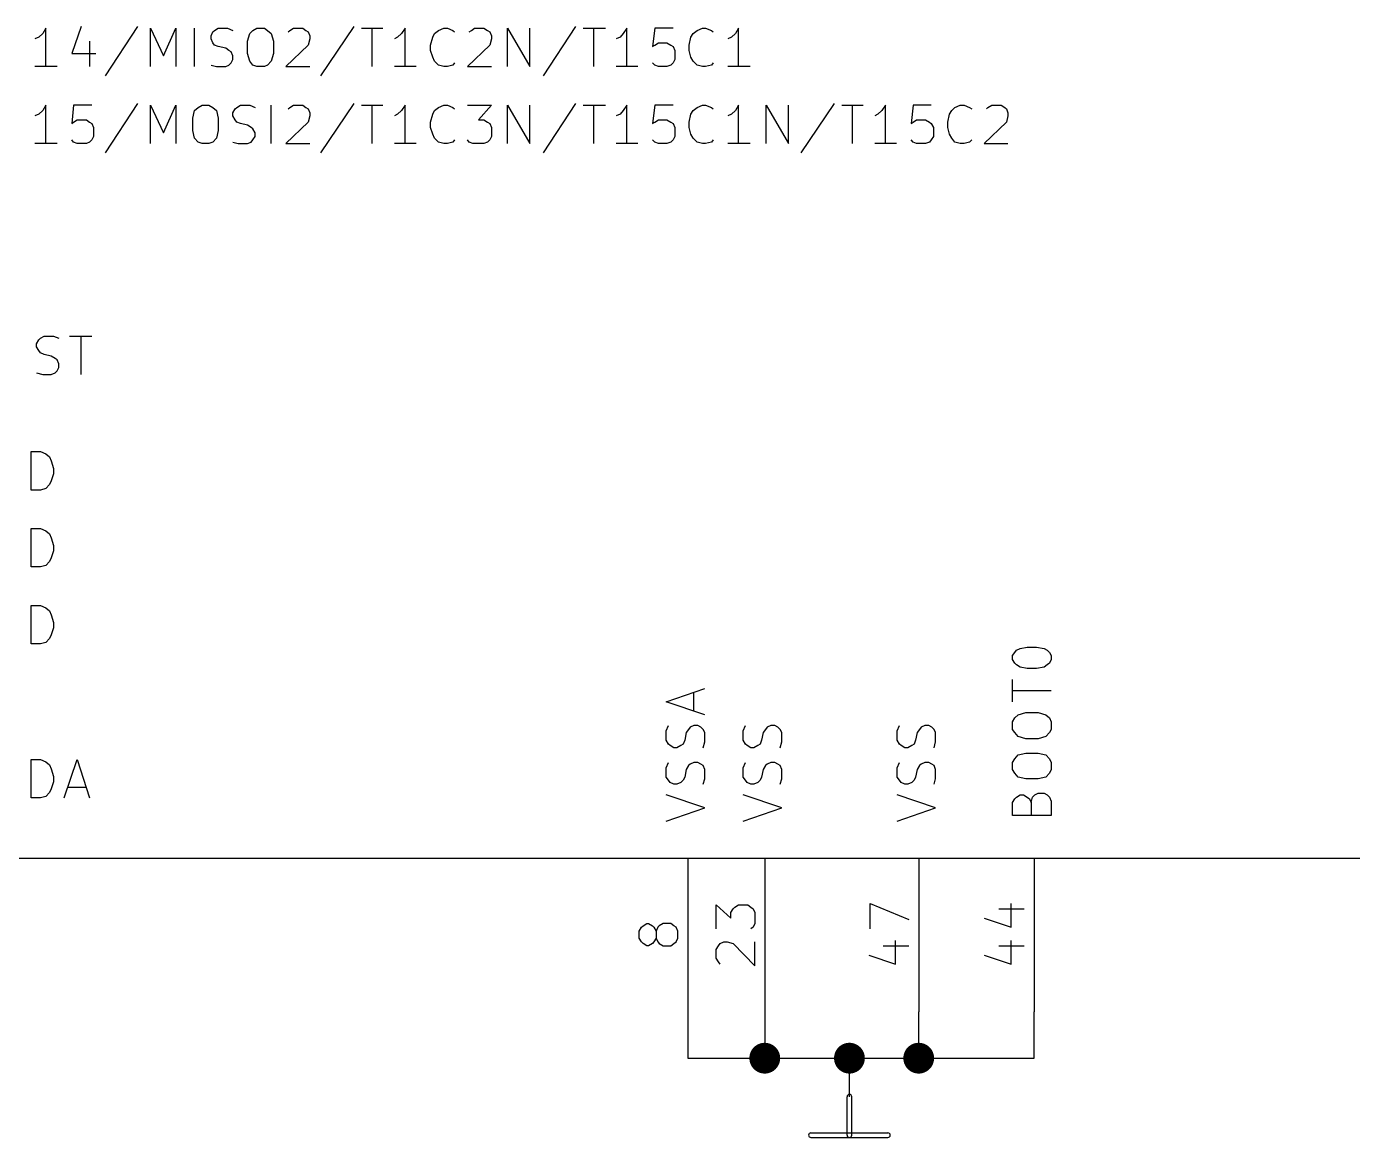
# Model space of a CAD drawing. Extents: x 10 to 584, y -410 to -10.
# Drawn here: x 97.05 to 140.8, y -356.95 to -320.29 of the extents above; entities that cross this region are included whole.
import ezdxf

# ---------------------------------------------------------------- set-up
doc = ezdxf.new("R2010")
doc.units = 0
doc.header["$MEASUREMENT"] = 0
doc.layers.add('BLACK', color=7, linetype='CONTINUOUS')

msp = doc.modelspace()

# ---------------------------------------------------------------- linework, layer by layer
at = {"layer": 'Black'}
for p, q in [((97.4598, -320.65), (97.3328, -320.7)), ((97.5868, -320.523), (97.4598, -320.65)), ((97.6884, -320.345), (97.5868, -320.523)), ((97.6884, -321.615), (97.6884, -320.345)), ((98.8568, -320.294), (98.552, -321.183)), ((100.711, -320.294), (99.6442, -321.92)), ((101.143, -321.615), (101.143, -320.345)), ((101.143, -320.345), (101.575, -321.259)), ((101.575, -321.259), (101.981, -320.345)), ((101.981, -320.345), (101.981, -321.615)), ((102.591, -321.615), (102.591, -320.345)), ((103.149, -320.599), (103.2, -320.472)), ((103.149, -320.7), (103.149, -320.599)), ((103.2, -320.472), (103.251, -320.421)), ((103.251, -320.421), (103.378, -320.345)), ((103.378, -320.345), (103.683, -320.345)), ((103.683, -320.345), (103.861, -320.421)), ((104.343, -320.777), (104.419, -320.523)), ((104.419, -320.523), (104.521, -320.421)), ((104.521, -320.421), (104.648, -320.345)), ((104.648, -320.345), (104.902, -320.345)), ((104.902, -320.345), (105.004, -320.421)), ((105.004, -320.421), (105.131, -320.523)), ((105.131, -320.523), (105.207, -320.777)), ((105.689, -320.472), (105.74, -320.421)), ((105.74, -320.421), (105.867, -320.345)), ((105.867, -320.345), (106.172, -320.345)), ((106.172, -320.345), (106.274, -320.421)), ((106.274, -320.421), (106.35, -320.472)), ((106.35, -320.472), (106.401, -320.599)), ((106.401, -320.599), (106.401, -320.7)), ((107.848, -320.294), (106.756, -321.92)), ((108.102, -320.345), (108.814, -320.345)), ((108.458, -321.615), (108.458, -320.345)), ((109.296, -320.65), (109.195, -320.7)), ((109.423, -320.523), (109.296, -320.65)), ((109.55, -320.345), (109.423, -320.523)), ((109.55, -321.615), (109.55, -320.345)), ((110.388, -320.904), (110.465, -320.65)), ((110.465, -320.65), (110.515, -320.523)), ((110.515, -320.523), (110.642, -320.421)), ((110.642, -320.421), (110.82, -320.345)), ((110.82, -320.345), (110.947, -320.345)), ((110.947, -320.345), (111.125, -320.421)), ((111.125, -320.421), (111.176, -320.472)), ((111.658, -320.472), (111.735, -320.421)), ((111.735, -320.421), (111.836, -320.345)), ((111.836, -320.345), (112.141, -320.345)), ((112.141, -320.345), (112.268, -320.421)), ((112.268, -320.421), (112.344, -320.472)), ((112.344, -320.472), (112.395, -320.599)), ((112.395, -320.599), (112.395, -320.7)), ((112.928, -321.615), (112.928, -320.345)), ((112.928, -320.345), (113.665, -321.615)), ((113.665, -321.615), (113.665, -320.345)), ((115.164, -320.294), (114.097, -321.92)), ((115.418, -320.345), (116.154, -320.345)), ((115.773, -321.615), (115.773, -320.345)), ((116.637, -320.65), (116.51, -320.7)), ((116.738, -320.523), (116.637, -320.65)), ((116.865, -320.345), (116.738, -320.523)), ((116.865, -321.615), (116.865, -320.345)), ((117.78, -320.345), (117.704, -320.954)), ((118.389, -320.345), (117.78, -320.345)), ((118.923, -320.904), (118.974, -320.65)), ((118.974, -320.65), (119.05, -320.523)), ((119.05, -320.523), (119.177, -320.421)), ((119.177, -320.421), (119.355, -320.345)), ((119.355, -320.345), (119.456, -320.345)), ((119.456, -320.345), (119.659, -320.421)), ((119.659, -320.421), (119.71, -320.472)), ((120.32, -320.65), (120.193, -320.7)), ((120.447, -320.523), (120.32, -320.65)), ((120.548, -320.345), (120.447, -320.523)), ((120.548, -321.615), (120.548, -320.345)), ((99.1362, -320.777), (99.1362, -321.615)), ((103.2, -320.827), (103.149, -320.7)), ((103.251, -320.904), (103.2, -320.827)), ((103.378, -320.954), (103.251, -320.904)), ((103.632, -321.005), (103.378, -320.954)), ((103.734, -321.081), (103.632, -321.005)), ((103.81, -321.132), (103.734, -321.081)), ((103.861, -321.259), (103.81, -321.132)), ((104.343, -321.183), (104.343, -320.777)), ((105.207, -320.777), (105.207, -321.183)), ((106.35, -320.904), (105.613, -321.615)), ((106.401, -320.7), (106.35, -320.904)), ((110.388, -321.081), (110.388, -320.904)), ((110.465, -321.31), (110.388, -321.081)), ((112.344, -320.904), (111.608, -321.615)), ((112.395, -320.7), (112.344, -320.904)), ((117.704, -320.954), (117.78, -320.904)), ((117.78, -320.904), (117.907, -320.827)), ((117.907, -320.827), (118.186, -320.827)), ((118.186, -320.827), (118.313, -320.904)), ((118.313, -320.904), (118.389, -320.954)), ((118.389, -320.954), (118.44, -321.081)), ((118.44, -321.081), (118.44, -321.386)), ((118.923, -321.081), (118.923, -320.904)), ((118.974, -321.31), (118.923, -321.081)), ((98.552, -321.183), (99.3394, -321.183)), ((103.149, -321.564), (103.327, -321.615)), ((103.632, -321.615), (103.734, -321.564)), ((103.734, -321.564), (103.81, -321.488)), ((103.81, -321.488), (103.861, -321.386)), ((103.861, -321.386), (103.861, -321.259)), ((104.419, -321.437), (104.343, -321.183)), ((104.521, -321.564), (104.419, -321.437)), ((104.648, -321.615), (104.521, -321.564)), ((105.004, -321.564), (104.902, -321.615)), ((105.131, -321.437), (105.004, -321.564)), ((105.207, -321.183), (105.131, -321.437)), ((110.515, -321.437), (110.465, -321.31)), ((110.642, -321.564), (110.515, -321.437)), ((110.82, -321.615), (110.642, -321.564)), ((111.125, -321.564), (110.947, -321.615)), ((111.176, -321.488), (111.125, -321.564)), ((117.78, -321.564), (117.704, -321.488)), ((117.907, -321.615), (117.78, -321.564)), ((118.313, -321.564), (118.186, -321.615)), ((118.389, -321.488), (118.313, -321.564)), ((118.44, -321.386), (118.389, -321.488)), ((119.05, -321.437), (118.974, -321.31)), ((119.177, -321.564), (119.05, -321.437)), ((119.355, -321.615), (119.177, -321.564)), ((119.659, -321.564), (119.456, -321.615)), ((119.71, -321.488), (119.659, -321.564)), ((98.0694, -321.615), (97.3328, -321.615)), ((103.327, -321.615), (103.632, -321.615)), ((104.902, -321.615), (104.648, -321.615)), ((105.613, -321.615), (106.401, -321.615)), ((109.906, -321.615), (109.195, -321.615)), ((110.947, -321.615), (110.82, -321.615)), ((111.608, -321.615), (112.395, -321.615)), ((117.221, -321.615), (116.51, -321.615)), ((118.186, -321.615), (117.907, -321.615)), ((119.456, -321.615), (119.355, -321.615)), ((120.929, -321.615), (120.193, -321.615)), ((100.711, -322.834), (99.6442, -324.46)), ((107.848, -322.834), (106.756, -324.46)), ((115.164, -322.834), (114.097, -324.46)), ((123.698, -322.834), (122.606, -324.46)), ((97.4598, -323.19), (97.3328, -323.24)), ((97.5868, -323.063), (97.4598, -323.19)), ((97.6884, -322.885), (97.5868, -323.063)), ((97.6884, -324.155), (97.6884, -322.885)), ((98.6028, -322.885), (98.552, -323.494)), ((99.2124, -322.885), (98.6028, -322.885)), ((101.143, -324.155), (101.143, -322.885)), ((101.143, -322.885), (101.575, -323.799)), ((101.575, -323.799), (101.981, -322.885)), ((101.981, -322.885), (101.981, -324.155)), ((102.54, -323.317), (102.591, -323.063)), ((102.54, -323.723), (102.54, -323.317)), ((102.591, -323.063), (102.718, -322.961)), ((102.718, -322.961), (102.845, -322.885)), ((102.845, -322.885), (103.073, -322.885)), ((103.073, -322.885), (103.2, -322.961)), ((103.2, -322.961), (103.327, -323.063)), ((103.327, -323.063), (103.378, -323.317)), ((103.378, -323.317), (103.378, -323.723)), ((103.861, -323.139), (103.937, -323.012)), ((103.861, -323.24), (103.861, -323.139)), ((103.937, -323.367), (103.861, -323.24)), ((103.937, -323.012), (103.988, -322.961)), ((103.988, -322.961), (104.115, -322.885)), ((104.115, -322.885), (104.419, -322.885)), ((104.419, -322.885), (104.597, -322.961)), ((105.131, -324.155), (105.131, -322.885)), ((105.689, -323.012), (105.74, -322.961)), ((105.74, -322.961), (105.867, -322.885)), ((105.867, -322.885), (106.172, -322.885)), ((106.172, -322.885), (106.274, -322.961)), ((106.274, -322.961), (106.35, -323.012)), ((106.35, -323.012), (106.401, -323.139)), ((106.401, -323.24), (106.35, -323.444)), ((106.401, -323.139), (106.401, -323.24)), ((108.102, -322.885), (108.814, -322.885)), ((108.458, -324.155), (108.458, -322.885)), ((109.296, -323.19), (109.195, -323.24)), ((109.423, -323.063), (109.296, -323.19)), ((109.55, -322.885), (109.423, -323.063)), ((109.55, -324.155), (109.55, -322.885)), ((110.388, -323.444), (110.465, -323.19)), ((110.465, -323.19), (110.515, -323.063)), ((110.515, -323.063), (110.642, -322.961)), ((110.642, -322.961), (110.82, -322.885)), ((110.82, -322.885), (110.947, -322.885)), ((110.947, -322.885), (111.125, -322.961)), ((111.125, -322.961), (111.176, -323.012)), ((111.608, -322.885), (112.395, -322.885)), ((112.395, -322.885), (111.963, -323.367)), ((112.928, -324.155), (112.928, -322.885)), ((112.928, -322.885), (113.665, -324.155)), ((113.665, -324.155), (113.665, -322.885)), ((115.418, -322.885), (116.154, -322.885)), ((115.773, -324.155), (115.773, -322.885)), ((116.637, -323.19), (116.51, -323.24)), ((116.738, -323.063), (116.637, -323.19)), ((116.865, -322.885), (116.738, -323.063)), ((116.865, -324.155), (116.865, -322.885)), ((117.78, -322.885), (117.704, -323.494)), ((118.389, -322.885), (117.78, -322.885)), ((118.923, -323.444), (118.974, -323.19)), ((118.974, -323.19), (119.05, -323.063)), ((119.05, -323.063), (119.177, -322.961)), ((119.177, -322.961), (119.355, -322.885)), ((119.355, -322.885), (119.456, -322.885)), ((119.456, -322.885), (119.659, -322.961)), ((119.659, -322.961), (119.71, -323.012)), ((120.32, -323.19), (120.193, -323.24)), ((120.447, -323.063), (120.32, -323.19)), ((120.548, -322.885), (120.447, -323.063)), ((120.548, -324.155), (120.548, -322.885)), ((121.463, -324.155), (121.463, -322.885)), ((121.463, -322.885), (122.199, -324.155)), ((122.199, -324.155), (122.199, -322.885)), ((123.952, -322.885), (124.663, -322.885)), ((124.308, -324.155), (124.308, -322.885)), ((125.146, -323.19), (125.044, -323.24)), ((125.273, -323.063), (125.146, -323.19)), ((125.4, -322.885), (125.273, -323.063)), ((125.4, -324.155), (125.4, -322.885)), ((126.314, -322.885), (126.238, -323.494)), ((126.898, -322.885), (126.314, -322.885)), ((127.457, -323.444), (127.508, -323.19)), ((127.508, -323.19), (127.584, -323.063)), ((127.584, -323.063), (127.686, -322.961)), ((127.686, -322.961), (127.864, -322.885)), ((127.864, -322.885), (127.991, -322.885)), ((127.991, -322.885), (128.168, -322.961)), ((128.168, -322.961), (128.245, -323.012)), ((128.727, -323.012), (128.778, -322.961)), ((128.778, -322.961), (128.905, -322.885)), ((128.905, -322.885), (129.21, -322.885)), ((129.21, -322.885), (129.337, -322.961)), ((129.337, -322.961), (129.388, -323.012)), ((129.388, -323.012), (129.438, -323.139)), ((129.438, -323.24), (129.388, -323.444)), ((129.438, -323.139), (129.438, -323.24)), ((98.552, -323.494), (98.6028, -323.444)), ((98.6028, -323.444), (98.7298, -323.367)), ((98.7298, -323.367), (99.0346, -323.367)), ((99.0346, -323.367), (99.1362, -323.444)), ((99.1362, -323.444), (99.2124, -323.494)), ((99.2124, -323.494), (99.2632, -323.621)), ((99.2632, -323.621), (99.2632, -323.926)), ((102.591, -323.977), (102.54, -323.723)), ((103.378, -323.723), (103.327, -323.977)), ((103.988, -323.444), (103.937, -323.367)), ((104.115, -323.494), (103.988, -323.444)), ((104.343, -323.545), (104.115, -323.494)), ((104.47, -323.621), (104.343, -323.545)), ((104.521, -323.672), (104.47, -323.621)), ((104.597, -323.799), (104.521, -323.672)), ((106.35, -323.444), (105.613, -324.155)), ((110.388, -323.621), (110.388, -323.444)), ((110.465, -323.85), (110.388, -323.621)), ((111.963, -323.367), (112.141, -323.367)), ((112.141, -323.367), (112.268, -323.444)), ((112.268, -323.444), (112.344, -323.494)), ((112.344, -323.494), (112.395, -323.621)), ((112.395, -323.621), (112.395, -323.926)), ((117.704, -323.494), (117.78, -323.444)), ((117.78, -323.444), (117.907, -323.367)), ((117.907, -323.367), (118.186, -323.367)), ((118.186, -323.367), (118.313, -323.444)), ((118.313, -323.444), (118.389, -323.494)), ((118.389, -323.494), (118.44, -323.621)), ((118.44, -323.621), (118.44, -323.926)), ((118.923, -323.621), (118.923, -323.444)), ((118.974, -323.85), (118.923, -323.621)), ((126.238, -323.494), (126.314, -323.444)), ((126.314, -323.444), (126.416, -323.367)), ((126.416, -323.367), (126.721, -323.367)), ((126.721, -323.367), (126.848, -323.444)), ((126.848, -323.444), (126.898, -323.494)), ((126.898, -323.494), (126.975, -323.621)), ((126.975, -323.621), (126.975, -323.926)), ((127.457, -323.621), (127.457, -323.444)), ((127.508, -323.85), (127.457, -323.621)), ((129.388, -323.444), (128.651, -324.155)), ((98.0694, -324.155), (97.3328, -324.155)), ((98.6028, -324.104), (98.552, -324.028)), ((98.7298, -324.155), (98.6028, -324.104)), ((99.0346, -324.155), (98.7298, -324.155)), ((99.1362, -324.104), (99.0346, -324.155)), ((99.2124, -324.028), (99.1362, -324.104)), ((99.2632, -323.926), (99.2124, -324.028)), ((102.718, -324.104), (102.591, -323.977)), ((102.845, -324.155), (102.718, -324.104)), ((103.073, -324.155), (102.845, -324.155)), ((103.2, -324.104), (103.073, -324.155)), ((103.327, -323.977), (103.2, -324.104)), ((103.861, -324.104), (104.038, -324.155)), ((104.038, -324.155), (104.343, -324.155)), ((104.343, -324.155), (104.47, -324.104)), ((104.47, -324.104), (104.521, -324.028)), ((104.521, -324.028), (104.597, -323.926)), ((104.597, -323.926), (104.597, -323.799)), ((105.613, -324.155), (106.401, -324.155)), ((109.906, -324.155), (109.195, -324.155)), ((110.515, -323.977), (110.465, -323.85)), ((110.642, -324.104), (110.515, -323.977)), ((110.82, -324.155), (110.642, -324.104)), ((110.947, -324.155), (110.82, -324.155)), ((111.125, -324.104), (110.947, -324.155)), ((111.176, -324.028), (111.125, -324.104)), ((111.658, -324.104), (111.608, -324.028)), ((111.785, -324.155), (111.658, -324.104)), ((112.141, -324.155), (111.785, -324.155)), ((112.268, -324.104), (112.141, -324.155)), ((112.344, -324.028), (112.268, -324.104)), ((112.395, -323.926), (112.344, -324.028)), ((117.221, -324.155), (116.51, -324.155)), ((117.78, -324.104), (117.704, -324.028)), ((117.907, -324.155), (117.78, -324.104)), ((118.186, -324.155), (117.907, -324.155)), ((118.313, -324.104), (118.186, -324.155)), ((118.389, -324.028), (118.313, -324.104)), ((118.44, -323.926), (118.389, -324.028)), ((119.05, -323.977), (118.974, -323.85)), ((119.177, -324.104), (119.05, -323.977)), ((119.355, -324.155), (119.177, -324.104)), ((119.456, -324.155), (119.355, -324.155)), ((119.659, -324.104), (119.456, -324.155)), ((119.71, -324.028), (119.659, -324.104)), ((120.929, -324.155), (120.193, -324.155)), ((125.755, -324.155), (125.044, -324.155)), ((126.314, -324.104), (126.238, -324.028)), ((126.416, -324.155), (126.314, -324.104)), ((126.721, -324.155), (126.416, -324.155)), ((126.848, -324.104), (126.721, -324.155)), ((126.898, -324.028), (126.848, -324.104)), ((126.975, -323.926), (126.898, -324.028)), ((127.584, -323.977), (127.508, -323.85)), ((127.686, -324.104), (127.584, -323.977)), ((127.864, -324.155), (127.686, -324.104)), ((127.991, -324.155), (127.864, -324.155)), ((128.168, -324.104), (127.991, -324.155)), ((128.245, -324.028), (128.168, -324.104)), ((128.651, -324.155), (129.438, -324.155)), ((97.3836, -330.759), (97.4598, -330.632)), ((97.4598, -330.632), (97.5106, -330.581)), ((97.5106, -330.581), (97.6376, -330.505)), ((97.6376, -330.505), (97.9424, -330.505)), ((97.9424, -330.505), (98.1202, -330.581)), ((98.4758, -330.505), (99.2124, -330.505)), ((98.8568, -331.775), (98.8568, -330.505)), ((97.3836, -330.86), (97.3836, -330.759)), ((97.4598, -330.987), (97.3836, -330.86)), ((97.5106, -331.064), (97.4598, -330.987)), ((97.6376, -331.114), (97.5106, -331.064)), ((97.8662, -331.165), (97.6376, -331.114)), ((97.9932, -331.241), (97.8662, -331.165)), ((98.0694, -331.292), (97.9932, -331.241)), ((98.1202, -331.419), (98.0694, -331.292)), ((98.0694, -331.648), (98.1202, -331.546)), ((98.1202, -331.546), (98.1202, -331.419)), ((97.3836, -331.724), (97.5868, -331.775)), ((97.5868, -331.775), (97.8662, -331.775)), ((97.8662, -331.775), (97.9932, -331.724)), ((97.9932, -331.724), (98.0694, -331.648)), ((97.2058, -335.585), (97.2058, -334.315)), ((97.2058, -334.315), (97.5106, -334.315)), ((97.5106, -334.315), (97.6884, -334.391)), ((97.6884, -334.391), (97.8154, -334.493)), ((97.8154, -334.493), (97.8662, -334.62)), ((97.8662, -334.62), (97.9424, -334.874)), ((97.9424, -335.051), (97.8662, -335.28)), ((97.9424, -334.874), (97.9424, -335.051)), ((97.6884, -335.534), (97.5106, -335.585)), ((97.8154, -335.407), (97.6884, -335.534)), ((97.8662, -335.28), (97.8154, -335.407)), ((97.5106, -335.585), (97.2058, -335.585)), ((97.2058, -338.125), (97.2058, -336.855)), ((97.2058, -336.855), (97.5106, -336.855)), ((97.5106, -336.855), (97.6884, -336.931)), ((97.6884, -336.931), (97.8154, -337.033)), ((97.8154, -337.033), (97.8662, -337.16)), ((97.8662, -337.16), (97.9424, -337.414)), ((97.9424, -337.591), (97.8662, -337.82)), ((97.9424, -337.414), (97.9424, -337.591)), ((97.5106, -338.125), (97.2058, -338.125)), ((97.6884, -338.074), (97.5106, -338.125)), ((97.8154, -337.947), (97.6884, -338.074)), ((97.8662, -337.82), (97.8154, -337.947)), ((97.2058, -340.665), (97.2058, -339.395)), ((97.2058, -339.395), (97.5106, -339.395)), ((97.5106, -339.395), (97.6884, -339.471)), ((97.6884, -339.471), (97.8154, -339.573)), ((97.8154, -339.573), (97.8662, -339.7)), ((97.8662, -339.7), (97.9424, -339.954)), ((97.8662, -340.36), (97.8154, -340.487)), ((97.9424, -340.131), (97.8662, -340.36)), ((97.9424, -339.954), (97.9424, -340.131)), ((97.5106, -340.665), (97.2058, -340.665)), ((97.6884, -340.614), (97.5106, -340.665)), ((97.8154, -340.487), (97.6884, -340.614)), ((129.718, -340.868), (129.845, -340.817)), ((129.845, -340.817), (130.073, -340.766)), ((130.073, -340.766), (130.378, -340.766)), ((130.378, -340.766), (130.632, -340.817)), ((130.632, -340.817), (130.734, -340.868)), ((129.591, -341.046), (129.667, -340.944)), ((129.591, -341.173), (129.591, -341.046)), ((129.667, -341.3), (129.591, -341.173)), ((129.667, -340.944), (129.718, -340.868)), ((130.734, -340.868), (130.81, -340.944)), ((130.81, -340.944), (130.861, -341.046)), ((130.861, -341.173), (130.81, -341.3)), ((130.861, -341.046), (130.861, -341.173)), ((129.718, -341.351), (129.667, -341.3)), ((129.845, -341.427), (129.718, -341.351)), ((130.073, -341.478), (129.845, -341.427)), ((130.378, -341.478), (130.073, -341.478)), ((130.632, -341.427), (130.378, -341.478)), ((130.734, -341.351), (130.632, -341.427)), ((130.81, -341.3), (130.734, -341.351)), ((129.591, -342.57), (129.591, -341.833)), ((118.161, -342.57), (119.431, -342.138)), ((119.431, -343.002), (118.161, -342.57)), ((119.075, -342.875), (119.075, -342.265)), ((130.861, -342.214), (129.591, -342.214)), ((129.667, -343.103), (129.769, -343.002)), ((129.769, -343.002), (130.023, -342.925)), ((130.023, -342.925), (130.429, -342.925)), ((130.429, -342.925), (130.683, -343.002)), ((130.683, -343.002), (130.81, -343.103)), ((118.161, -343.535), (118.237, -343.357)), ((118.948, -343.408), (118.897, -343.484)), ((119.075, -343.357), (118.948, -343.408)), ((119.202, -343.357), (119.075, -343.357)), ((119.304, -343.408), (119.202, -343.357)), ((119.38, -343.484), (119.304, -343.408)), ((120.701, -343.535), (120.777, -343.357)), ((121.488, -343.408), (121.437, -343.484)), ((121.615, -343.357), (121.488, -343.408)), ((121.742, -343.357), (121.615, -343.357)), ((121.844, -343.408), (121.742, -343.357)), ((121.92, -343.484), (121.844, -343.408)), ((125.781, -343.535), (125.857, -343.357)), ((126.568, -343.408), (126.517, -343.484)), ((126.695, -343.357), (126.568, -343.408)), ((126.822, -343.357), (126.695, -343.357)), ((126.924, -343.408), (126.822, -343.357)), ((127, -343.484), (126.924, -343.408)), ((129.591, -343.23), (129.667, -343.103)), ((129.591, -343.484), (129.591, -343.23)), ((130.81, -343.103), (130.861, -343.23)), ((130.861, -343.23), (130.861, -343.484)), ((118.161, -343.84), (118.161, -343.535)), ((118.237, -343.967), (118.161, -343.84)), ((118.77, -343.84), (118.72, -343.967)), ((118.821, -343.586), (118.77, -343.84)), ((118.897, -343.484), (118.821, -343.586)), ((119.431, -343.586), (119.38, -343.484)), ((119.431, -343.891), (119.431, -343.586)), ((120.701, -343.84), (120.701, -343.535)), ((120.777, -343.967), (120.701, -343.84)), ((121.31, -343.84), (121.26, -343.967)), ((121.361, -343.586), (121.31, -343.84)), ((121.437, -343.484), (121.361, -343.586)), ((121.971, -343.586), (121.92, -343.484)), ((121.971, -343.891), (121.971, -343.586)), ((125.781, -343.84), (125.781, -343.535)), ((125.857, -343.967), (125.781, -343.84)), ((126.39, -343.84), (126.34, -343.967)), ((126.441, -343.586), (126.39, -343.84)), ((126.517, -343.484), (126.441, -343.586)), ((127.051, -343.586), (127, -343.484)), ((127.051, -343.891), (127.051, -343.586)), ((129.667, -343.586), (129.591, -343.484)), ((129.769, -343.713), (129.667, -343.586)), ((130.023, -343.789), (129.769, -343.713)), ((130.429, -343.789), (130.023, -343.789)), ((130.683, -343.713), (130.429, -343.789)), ((130.81, -343.586), (130.683, -343.713)), ((130.861, -343.484), (130.81, -343.586)), ((118.288, -344.018), (118.237, -343.967)), ((118.415, -344.094), (118.288, -344.018)), ((118.516, -344.094), (118.415, -344.094)), ((118.643, -344.018), (118.516, -344.094)), ((118.72, -343.967), (118.643, -344.018)), ((119.38, -344.094), (119.431, -343.891)), ((120.828, -344.018), (120.777, -343.967)), ((120.955, -344.094), (120.828, -344.018)), ((121.056, -344.094), (120.955, -344.094)), ((121.183, -344.018), (121.056, -344.094)), ((121.26, -343.967), (121.183, -344.018)), ((121.92, -344.094), (121.971, -343.891)), ((125.908, -344.018), (125.857, -343.967)), ((126.035, -344.094), (125.908, -344.018)), ((126.136, -344.094), (126.035, -344.094)), ((126.263, -344.018), (126.136, -344.094)), ((126.34, -343.967), (126.263, -344.018)), ((127, -344.094), (127.051, -343.891)), ((129.769, -344.322), (130.023, -344.272)), ((130.023, -344.272), (130.429, -344.272)), ((130.429, -344.272), (130.683, -344.322)), ((97.2058, -345.745), (97.2058, -344.475)), ((97.2058, -344.475), (97.5106, -344.475)), ((97.5106, -344.475), (97.6884, -344.551)), ((97.6884, -344.551), (97.8154, -344.653)), ((97.8154, -344.653), (97.8662, -344.78)), ((98.298, -345.745), (98.7298, -344.475)), ((98.7298, -344.475), (99.1362, -345.745)), ((118.161, -344.754), (118.237, -344.576)), ((118.161, -345.059), (118.161, -344.754)), ((118.897, -344.678), (118.821, -344.805)), ((118.948, -344.627), (118.897, -344.678)), ((119.075, -344.576), (118.948, -344.627)), ((119.202, -344.576), (119.075, -344.576)), ((119.304, -344.627), (119.202, -344.576)), ((119.38, -344.678), (119.304, -344.627)), ((119.431, -344.805), (119.38, -344.678)), ((120.701, -344.754), (120.777, -344.576)), ((120.701, -345.059), (120.701, -344.754)), ((121.437, -344.678), (121.361, -344.805)), ((121.488, -344.627), (121.437, -344.678)), ((121.615, -344.576), (121.488, -344.627)), ((121.742, -344.576), (121.615, -344.576)), ((121.844, -344.627), (121.742, -344.576)), ((121.92, -344.678), (121.844, -344.627)), ((121.971, -344.805), (121.92, -344.678)), ((125.781, -344.754), (125.857, -344.576)), ((125.781, -345.059), (125.781, -344.754)), ((126.517, -344.678), (126.441, -344.805)), ((126.568, -344.627), (126.517, -344.678)), ((126.695, -344.576), (126.568, -344.627)), ((126.822, -344.576), (126.695, -344.576)), ((126.924, -344.627), (126.822, -344.576)), ((127, -344.678), (126.924, -344.627)), ((127.051, -344.805), (127, -344.678)), ((129.591, -344.576), (129.667, -344.449)), ((129.591, -344.805), (129.591, -344.576)), ((129.667, -344.449), (129.769, -344.322)), ((130.683, -344.322), (130.81, -344.449)), ((130.81, -344.449), (130.861, -344.576)), ((130.861, -344.576), (130.861, -344.805)), ((97.8662, -344.78), (97.9424, -345.034)), ((97.9424, -345.034), (97.9424, -345.211)), ((118.237, -345.161), (118.161, -345.059)), ((118.288, -345.237), (118.237, -345.161)), ((118.72, -345.161), (118.643, -345.237)), ((118.77, -345.059), (118.72, -345.161)), ((118.821, -344.805), (118.77, -345.059)), ((119.38, -345.288), (119.431, -345.11)), ((119.431, -345.11), (119.431, -344.805)), ((120.777, -345.161), (120.701, -345.059)), ((120.828, -345.237), (120.777, -345.161)), ((121.26, -345.161), (121.183, -345.237)), ((121.31, -345.059), (121.26, -345.161)), ((121.361, -344.805), (121.31, -345.059)), ((121.92, -345.288), (121.971, -345.11)), ((121.971, -345.11), (121.971, -344.805)), ((125.857, -345.161), (125.781, -345.059)), ((125.908, -345.237), (125.857, -345.161)), ((126.34, -345.161), (126.263, -345.237)), ((126.39, -345.059), (126.34, -345.161)), ((126.441, -344.805), (126.39, -345.059)), ((127, -345.288), (127.051, -345.11)), ((127.051, -345.11), (127.051, -344.805)), ((129.667, -344.932), (129.591, -344.805)), ((129.769, -345.059), (129.667, -344.932)), ((130.023, -345.11), (129.769, -345.059)), ((130.429, -345.11), (130.023, -345.11)), ((130.683, -345.059), (130.429, -345.11)), ((130.81, -344.932), (130.683, -345.059)), ((130.861, -344.805), (130.81, -344.932)), ((97.8154, -345.567), (97.6884, -345.694)), ((97.8662, -345.44), (97.8154, -345.567)), ((97.9424, -345.211), (97.8662, -345.44)), ((98.425, -345.389), (99.0346, -345.389)), ((118.415, -345.288), (118.288, -345.237)), ((118.516, -345.288), (118.415, -345.288)), ((118.643, -345.237), (118.516, -345.288)), ((120.955, -345.288), (120.828, -345.237)), ((121.056, -345.288), (120.955, -345.288)), ((121.183, -345.237), (121.056, -345.288)), ((126.035, -345.288), (125.908, -345.237)), ((126.136, -345.288), (126.035, -345.288)), ((126.263, -345.237), (126.136, -345.288)), ((130.327, -345.643), (130.429, -345.592)), ((130.429, -345.592), (130.632, -345.592)), ((130.632, -345.592), (130.734, -345.643)), ((97.5106, -345.745), (97.2058, -345.745)), ((97.6884, -345.694), (97.5106, -345.745)), ((119.431, -346.075), (118.161, -345.643)), ((121.971, -346.075), (120.701, -345.643)), ((127.051, -346.075), (125.781, -345.643)), ((129.591, -345.897), (129.667, -345.77)), ((129.591, -346.329), (129.591, -345.897)), ((129.667, -345.77), (129.718, -345.719)), ((129.718, -345.719), (129.845, -345.643)), ((129.845, -345.643), (129.946, -345.643)), ((129.946, -345.643), (130.073, -345.719)), ((130.073, -345.719), (130.15, -345.77)), ((130.15, -345.77), (130.2, -345.897)), ((130.2, -345.897), (130.251, -345.719)), ((130.2, -345.897), (130.2, -346.329)), ((130.251, -345.719), (130.327, -345.643)), ((130.734, -345.643), (130.81, -345.719)), ((130.81, -345.719), (130.861, -345.846)), ((130.861, -345.846), (130.861, -346.329)), ((118.161, -346.507), (119.431, -346.075)), ((120.701, -346.507), (121.971, -346.075)), ((125.781, -346.507), (127.051, -346.075)), ((130.861, -346.329), (129.591, -346.329)), ((93.472, -347.726), (165.862, -347.726)), ((118.872, -347.726), (118.872, -352.806)), ((121.412, -347.726), (121.412, -352.806)), ((126.492, -347.726), (126.492, -352.806)), ((130.302, -347.726), (130.302, -352.806)), ((119.812, -350.063), (119.812, -349.275)), ((119.812, -349.275), (120.294, -349.707)), ((120.294, -349.529), (120.371, -349.402)), ((120.294, -349.707), (120.294, -349.529)), ((120.371, -349.402), (120.421, -349.352)), ((120.421, -349.352), (120.548, -349.275)), ((120.548, -349.275), (120.853, -349.275)), ((120.853, -349.275), (120.955, -349.352)), ((120.955, -349.352), (121.031, -349.402)), ((121.031, -349.402), (121.082, -349.529)), ((121.082, -349.529), (121.082, -349.885)), ((124.892, -350.063), (124.892, -349.225)), ((124.892, -349.225), (126.162, -349.758)), ((129.134, -349.402), (129.972, -349.402)), ((129.54, -350.012), (129.54, -349.225)), ((117.348, -350.012), (117.399, -349.961)), ((117.399, -349.961), (117.526, -349.885)), ((117.526, -349.885), (117.577, -349.885)), ((117.577, -349.885), (117.704, -349.961)), ((117.704, -349.961), (117.754, -350.012)), ((117.932, -349.961), (117.881, -350.012)), ((118.059, -349.885), (117.932, -349.961)), ((118.313, -349.885), (118.059, -349.885)), ((118.415, -349.961), (118.313, -349.885)), ((118.491, -350.012), (118.415, -349.961)), ((121.082, -349.885), (121.031, -350.012)), ((128.651, -349.707), (129.54, -350.012)), ((117.272, -350.139), (117.348, -350.012)), ((117.272, -350.368), (117.272, -350.139)), ((117.348, -350.495), (117.272, -350.368)), ((117.754, -350.012), (117.831, -350.139)), ((117.831, -350.368), (117.754, -350.495)), ((117.881, -350.012), (117.831, -350.139)), ((117.831, -350.139), (117.831, -350.368)), ((117.831, -350.368), (117.881, -350.495)), ((118.542, -350.139), (118.491, -350.012)), ((118.491, -350.495), (118.542, -350.368)), ((118.542, -350.368), (118.542, -350.139)), ((121.031, -350.012), (120.955, -350.063)), ((125.73, -351.231), (125.73, -350.444)), ((129.54, -351.231), (129.54, -350.444)), ((117.399, -350.545), (117.348, -350.495)), ((117.526, -350.622), (117.399, -350.545)), ((117.577, -350.622), (117.526, -350.622)), ((117.704, -350.545), (117.577, -350.622)), ((117.754, -350.495), (117.704, -350.545)), ((117.881, -350.495), (117.932, -350.545)), ((117.932, -350.545), (118.059, -350.622)), ((118.059, -350.622), (118.313, -350.622)), ((118.313, -350.622), (118.415, -350.545)), ((118.415, -350.545), (118.491, -350.495)), ((119.812, -350.749), (119.888, -350.622)), ((119.812, -351.028), (119.812, -350.749)), ((119.888, -350.622), (119.939, -350.545)), ((119.939, -350.545), (120.066, -350.495)), ((120.066, -350.495), (120.167, -350.495)), ((120.167, -350.495), (120.371, -350.545)), ((120.371, -350.545), (121.082, -351.282)), ((121.082, -351.282), (121.082, -350.495)), ((125.324, -350.622), (126.162, -350.622)), ((129.134, -350.622), (129.972, -350.622)), ((119.888, -351.155), (119.812, -351.028)), ((119.939, -351.231), (119.888, -351.155)), ((124.841, -350.926), (125.73, -351.231)), ((128.651, -350.926), (129.54, -351.231)), ((118.872, -352.806), (118.872, -354.33)), ((121.412, -352.806), (121.412, -354.33)), ((126.492, -354.33), (126.492, -352.806)), ((130.302, -354.33), (130.302, -352.806)), ((118.872, -354.33), (130.302, -354.33)), ((124.206, -355.6), (124.206, -354.33)), ((124.13, -356.87), (124.13, -355.6)), ((124.282, -356.87), (124.282, -355.6)), ((122.936, -356.794), (125.476, -356.794)), ((122.936, -356.946), (125.476, -356.946))]:
    msp.add_line(p, q, dxfattribs=at)
at = {"layer": 'Black', "const_width": 0.508}
for points in [[(121.158, -354.33, 1), (121.666, -354.33, 1)], [(123.952, -354.33, 1), (124.46, -354.33, 1)], [(126.238, -354.33, 1), (126.746, -354.33, 1)]]:
    msp.add_lwpolyline(points, format="xyb", close=True, dxfattribs=at)
at = {"layer": 'Black'}
for centre, start, end in [((124.206, -355.6), 360, 540), ((122.936, -356.87), 90, 270), ((124.206, -356.87), 180, 360), ((125.476, -356.87), 270, 450)]:
    msp.add_arc(centre, 0.0762, start, end, dxfattribs=at)

doc.saveas('drawing.dxf')
